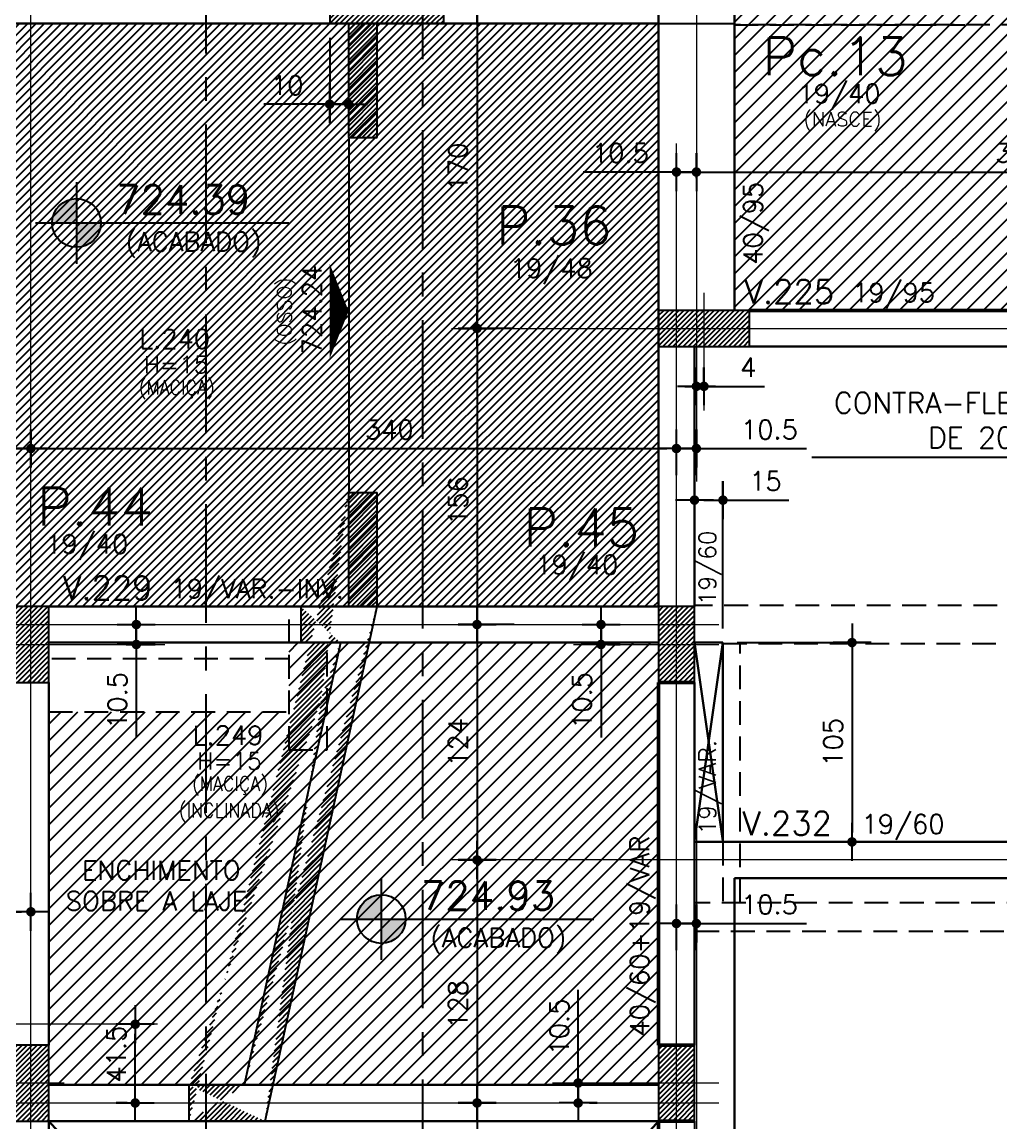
# Model space of a CAD drawing. Header units: inches. Extents: x 0 to 5940, y 0 to 4205.
# Drawn here: x 710 to 1226, y 1377 to 1956 of the extents above; entities that cross this region are included whole.
import ezdxf
from ezdxf.enums import TextEntityAlignment as Align

# ---------------------------------------------------------------- set-up
doc = ezdxf.new("R2010")
doc.units = ezdxf.units.IN
doc.header["$LTSCALE"] = 50
doc.header["$MEASUREMENT"] = 0
doc.linetypes.add('CENTER', pattern=[2, 1.25, -0.25, 0.25, -0.25])
doc.linetypes.add('HIDDEN', pattern=[0.375, 0.25, -0.125])
for name, color, linetype in [('ALVENARIA', 10, 'HIDDEN'), ('CONTRA-FLECHA', 152, 'Continuous'), ('CORTE-FORMA', 1, 'Continuous'), ('COTA', 6, 'Continuous'), ('FO-HACHURA_PILAR-CONT', 252, 'Continuous'), ('FO-TEXTO-LAJES', 152, 'Continuous'), ('FO-TEXTO-VIGAS', 3, 'Continuous'), ('HACHUR LAJE', 141, 'Continuous'), ('NIVEL', 3, 'Continuous'), ('NIVEL-ARQUITETURA', 3, 'Continuous'), ('P-C', 1, 'Continuous'), ('P-N', 5, 'Continuous'), ('PAREDE', 191, 'Continuous'), ('TEXTO', 3, 'Continuous')]:
    doc.layers.add(name, color=color, linetype=linetype)
for name, color, linetype, lineweight in [('FO-Eixos', 150, 'Continuous', 5), ('FO-Textos dos pilares', 3, 'Continuous', 20), ('FO-Vigas', 2, 'Continuous', 30), ('SEM LAJE', 8, 'Continuous', 30)]:
    doc.layers.add(name, color=color, linetype=linetype, lineweight=lineweight)
doc.styles.add('ROMANS', font='romans.shx')
doc.dimstyles.new('COTA_50', dxfattribs={"dimscale": 5, "dimtxt": 2, "dimasz": 1, "dimexe": 2, "dimexo": 1.5, "dimgap": 1, "dimtad": 1, "dimzin": 12, "dimdsep": 46, "dimtxsty": 'ROMANS', "dimblk1": 'COTA', "dimblk2": 'COTA', "dimsah": 1, "dimcen": -4, "dimdle": 1.5, "dimclrd": 6, "dimclre": 6, "dimclrt": 3, "dimadec": 0, "dimazin": 0, "dimtfac": 1, "dimtofl": 0, "dimtmove": 0, "dimatfit": 3, "dimldrblk": 'COTA', "dimfxl": 1, "dimtolj": 1, "dimtzin": 12, "dimarcsym": 0})
doc.dimstyles.new('NOTA', dxfattribs={"dimscale": 5, "dimtxt": 2, "dimasz": 2, "dimexe": 1.5, "dimexo": 2, "dimgap": 1, "dimtad": 1, "dimdec": 1, "dimzin": 12, "dimdsep": 46, "dimtxsty": 'ROMANS', "dimcen": 0.09, "dimclrd": 8, "dimclre": 8, "dimclrt": 3, "dimadec": 0, "dimazin": 0, "dimtfac": 1, "dimtdec": 1, "dimtofl": 0, "dimtmove": 0, "dimatfit": 3, "dimfxl": 1, "dimtolj": 1, "dimtzin": 12, "dimarcsym": 0})
pattern_1 = [(45, (-4652.459, 9121.8574), (-1.3258252, 1.3258252), [])]
pattern_2 = [(45, (-4662.459, 9121.8574), (-1.3258252, 1.3258252), [])]
pattern_3 = [(45, (-4662.459, 9121.8574), (-4.4194174, 4.4194174), [])]

# ---------------------------------------------------------------- blocks, each defined once
blk = doc.blocks.new('COTA')
at = {"layer": 'COTA'}
for p, q in [((0, -2), (0, 2)), ((2, 0), (-2, 0))]:
    blk.add_line(p, q, dxfattribs=at)
at = {"layer": 'COTA', "const_width": 0.5}
blk.add_lwpolyline([(-0.25, 0, 1), (0.25, 0, 1)], format="xyb", close=True, dxfattribs=at)
blk = doc.blocks.new('*D29')
at = {"layer": 'COTA', "color": 6, "lineweight": -2, "transparency": 16777216}
for p, q in [((872.17, 1947.71), (872.17, 1902.75)), ((867.17, 1912.75), (837.41, 1912.75)), ((882.17, 1917.12), (882.17, 1902.75)), ((887.17, 1912.75), (892.17, 1912.75))]:
    blk.add_line(p, q, dxfattribs=at)
at = {"layer": 'Defpoints', "color": 0, "transparency": 16777216}
for p in [(872.17, 1955.21), (882.17, 1924.62), (872.17, 1912.75)]:
    blk.add_point(p, dxfattribs=at)
at = {"layer": 'COTA', "color": 6, "lineweight": -2, "transparency": 16777216, "xscale": 5, "yscale": 5, "zscale": 5}
blk.add_blockref('COTA', (872.17, 1912.75), dxfattribs=at)
at = {"layer": 'COTA', "color": 6, "lineweight": -2, "transparency": 16777216, "xscale": 5, "yscale": 5, "zscale": 5, "rotation": 180}
blk.add_blockref('COTA', (882.17, 1912.75), dxfattribs=at)
at = {"layer": 'COTA', "color": 3, "transparency": 16777216, "insert": (849.79, 1922.75), "char_height": 10, "attachment_point": 5, "style": 'ROMANS'}
blk.add_mtext('\\A1;10', dxfattribs=at)
blk = doc.blocks.new('*D130')
at = {"layer": 'COTA', "color": 6, "lineweight": -2, "transparency": 16777216}
for p, q in [((1054.8, 1877.87), (1054.8, 1887.06)), ((1065.3, 1877.87), (1065.3, 1887.06)), ((1049.8, 1877.06), (1005.76, 1877.06)), ((1070.3, 1877.06), (1075.3, 1877.06))]:
    blk.add_line(p, q, dxfattribs=at)
at = {"layer": 'Defpoints', "color": 0, "transparency": 16777216}
for p in [(1054.8, 1877.06), (1054.8, 1870.37), (1065.3, 1870.37)]:
    blk.add_point(p, dxfattribs=at)
at = {"layer": 'COTA', "color": 6, "lineweight": -2, "transparency": 16777216, "xscale": 5, "yscale": 5, "zscale": 5}
blk.add_blockref('COTA', (1054.8, 1877.06), dxfattribs=at)
at = {"layer": 'COTA', "color": 6, "lineweight": -2, "transparency": 16777216, "xscale": 5, "yscale": 5, "zscale": 5, "rotation": 180}
blk.add_blockref('COTA', (1065.3, 1877.06), dxfattribs=at)
at = {"layer": 'COTA', "color": 3, "transparency": 16777216, "insert": (1025.28, 1887.06), "char_height": 10, "attachment_point": 5, "style": 'ROMANS'}
blk.add_mtext('\\A1;10.5', dxfattribs=at)
blk = doc.blocks.new('*D141')
at = {"layer": 'COTA', "color": 6, "lineweight": -2, "transparency": 16777216}
for p, q in [((544.77, 1479.49), (544.77, 1497.4)), ((714.8, 1479.49), (714.8, 1497.4)), ((549.77, 1487.4), (709.8, 1487.4))]:
    blk.add_line(p, q, dxfattribs=at)
at = {"layer": 'Defpoints', "color": 0, "transparency": 16777216}
for p in [(714.8, 1487.4), (544.77, 1471.99), (714.8, 1471.99)]:
    blk.add_point(p, dxfattribs=at)
at = {"layer": 'COTA', "color": 6, "lineweight": -2, "transparency": 16777216, "xscale": 5, "yscale": 5, "zscale": 5, "rotation": 180}
blk.add_blockref('COTA', (544.77, 1487.4), dxfattribs=at)
at = {"layer": 'COTA', "color": 6, "lineweight": -2, "transparency": 16777216, "xscale": 5, "yscale": 5, "zscale": 5}
blk.add_blockref('COTA', (714.8, 1487.4), dxfattribs=at)
at = {"layer": 'COTA', "color": 3, "transparency": 16777216, "insert": (598.39, 1497.4), "char_height": 10, "attachment_point": 5, "style": 'ROMANS'}
blk.add_mtext('\\A1;170', dxfattribs=at)
blk = doc.blocks.new('*D143')
at = {"layer": 'COTA', "color": 6, "lineweight": -2, "transparency": 16777216}
for p, q in [((714.8, 1723.47), (714.8, 1741.42)), ((1054.8, 1723.47), (1054.8, 1741.42)), ((719.8, 1731.42), (1049.8, 1731.42))]:
    blk.add_line(p, q, dxfattribs=at)
at = {"layer": 'Defpoints', "color": 0, "transparency": 16777216}
for p in [(1054.8, 1731.42), (714.8, 1715.97), (1054.8, 1715.97)]:
    blk.add_point(p, dxfattribs=at)
at = {"layer": 'COTA', "color": 6, "lineweight": -2, "transparency": 16777216, "xscale": 5, "yscale": 5, "zscale": 5, "rotation": 180}
blk.add_blockref('COTA', (714.8, 1731.42), dxfattribs=at)
at = {"layer": 'COTA', "color": 6, "lineweight": -2, "transparency": 16777216, "xscale": 5, "yscale": 5, "zscale": 5}
blk.add_blockref('COTA', (1054.8, 1731.42), dxfattribs=at)
at = {"layer": 'COTA', "color": 3, "transparency": 16777216, "insert": (903.58, 1741.42), "char_height": 10, "attachment_point": 5, "style": 'ROMANS'}
blk.add_mtext('\\A1;340', dxfattribs=at)
blk = doc.blocks.new('*D144')
at = {"layer": 'COTA', "color": 6, "lineweight": -2, "transparency": 16777216}
for p, q in [((1054.8, 1467.19), (1054.8, 1491.25)), ((1065.3, 1467.19), (1065.3, 1491.25)), ((1049.8, 1481.25), (1044.8, 1481.25)), ((1070.3, 1481.25), (1123.31, 1481.25))]:
    blk.add_line(p, q, dxfattribs=at)
at = {"layer": 'Defpoints', "color": 0, "transparency": 16777216}
for p in [(1065.3, 1481.25), (1054.8, 1459.69), (1065.3, 1459.69)]:
    blk.add_point(p, dxfattribs=at)
at = {"layer": 'COTA', "color": 6, "lineweight": -2, "transparency": 16777216, "xscale": 5, "yscale": 5, "zscale": 5}
blk.add_blockref('COTA', (1054.8, 1481.25), dxfattribs=at)
at = {"layer": 'COTA', "color": 6, "lineweight": -2, "transparency": 16777216, "xscale": 5, "yscale": 5, "zscale": 5, "rotation": 180}
blk.add_blockref('COTA', (1065.3, 1481.25), dxfattribs=at)
at = {"layer": 'COTA', "color": 3, "transparency": 16777216, "insert": (1103.78, 1491.25), "char_height": 10, "attachment_point": 5, "style": 'ROMANS'}
blk.add_mtext('\\A1;10.5', dxfattribs=at)
blk = doc.blocks.new('*D145')
at = {"layer": 'COTA', "color": 6, "lineweight": -2, "transparency": 16777216}
for p, q in [((593.77, 1731.46), (593.77, 1741.42)), ((714.8, 1731.46), (714.8, 1741.42)), ((598.77, 1731.42), (709.8, 1731.42))]:
    blk.add_line(p, q, dxfattribs=at)
at = {"layer": 'Defpoints', "color": 0, "transparency": 16777216}
for p in [(714.8, 1731.42), (593.77, 1723.96), (714.8, 1723.96)]:
    blk.add_point(p, dxfattribs=at)
at = {"layer": 'COTA', "color": 6, "lineweight": -2, "transparency": 16777216, "xscale": 5, "yscale": 5, "zscale": 5, "rotation": 180}
blk.add_blockref('COTA', (593.77, 1731.42), dxfattribs=at)
at = {"layer": 'COTA', "color": 6, "lineweight": -2, "transparency": 16777216, "xscale": 5, "yscale": 5, "zscale": 5}
blk.add_blockref('COTA', (714.8, 1731.42), dxfattribs=at)
at = {"layer": 'COTA', "color": 3, "transparency": 16777216, "insert": (654.29, 1741.42), "char_height": 10, "attachment_point": 5, "style": 'ROMANS'}
blk.add_mtext('\\A1;121', dxfattribs=at)
blk = doc.blocks.new('*D147')
at = {"layer": 'COTA', "color": 6, "lineweight": -2, "transparency": 16777216}
for p, q in [((1065.3, 1873.79), (1065.3, 1887.06)), ((1418.8, 1873.79), (1418.8, 1887.06)), ((1070.3, 1877.06), (1413.8, 1877.06))]:
    blk.add_line(p, q, dxfattribs=at)
at = {"layer": 'Defpoints', "color": 0, "transparency": 16777216}
for p in [(1418.8, 1877.06), (1065.3, 1866.29), (1418.8, 1866.29)]:
    blk.add_point(p, dxfattribs=at)
at = {"layer": 'COTA', "color": 6, "lineweight": -2, "transparency": 16777216, "xscale": 5, "yscale": 5, "zscale": 5, "rotation": 180}
blk.add_blockref('COTA', (1065.3, 1877.06), dxfattribs=at)
at = {"layer": 'COTA', "color": 6, "lineweight": -2, "transparency": 16777216, "xscale": 5, "yscale": 5, "zscale": 5}
blk.add_blockref('COTA', (1418.8, 1877.06), dxfattribs=at)
at = {"layer": 'COTA', "color": 3, "transparency": 16777216, "insert": (1242.05, 1887.06), "char_height": 10, "attachment_point": 5, "style": 'ROMANS'}
blk.add_mtext('\\A1;353.5', dxfattribs=at)
blk = doc.blocks.new('*D195')
at = {"layer": 'COTA', "color": 6, "lineweight": -2, "transparency": 16777216}
for p, q in [((961.34, 2074.21), (939.77, 2074.21)), ((949.77, 2069.21), (949.77, 1969.71)), ((961.34, 1964.71), (939.77, 1964.71))]:
    blk.add_line(p, q, dxfattribs=at)
at = {"layer": 'Defpoints', "color": 0, "transparency": 16777216}
for p in [(968.84, 2074.21), (949.77, 1964.71), (968.84, 1964.71)]:
    blk.add_point(p, dxfattribs=at)
at = {"layer": 'COTA', "color": 6, "lineweight": -2, "transparency": 16777216, "xscale": 5, "yscale": 5, "zscale": 5}
for p, rotation in [((949.77, 2074.21), 90), ((949.77, 1964.71), 270)]:
    blk.add_blockref('COTA', p, dxfattribs=dict(at, rotation=rotation))
at = {"layer": 'COTA', "color": 3, "transparency": 16777216, "insert": (939.77, 2019.46), "char_height": 10, "attachment_point": 5, "rotation": 90, "style": 'ROMANS'}
blk.add_mtext('\\A1;109.5', dxfattribs=at)
blk = doc.blocks.new('*D196')
at = {"layer": 'COTA', "color": 6, "lineweight": -2, "transparency": 16777216}
for p, q in [((960.33, 1964.71), (939.77, 1964.71)), ((949.77, 1959.71), (949.77, 1799.71)), ((960.33, 1794.71), (939.77, 1794.71))]:
    blk.add_line(p, q, dxfattribs=at)
at = {"layer": 'Defpoints', "color": 0, "transparency": 16777216}
for p in [(967.83, 1964.71), (949.77, 1794.71), (967.83, 1794.71)]:
    blk.add_point(p, dxfattribs=at)
at = {"layer": 'COTA', "color": 6, "lineweight": -2, "transparency": 16777216, "xscale": 5, "yscale": 5, "zscale": 5}
for p, rotation in [((949.77, 1964.71), 90), ((949.77, 1794.71), 270)]:
    blk.add_blockref('COTA', p, dxfattribs=dict(at, rotation=rotation))
at = {"layer": 'COTA', "color": 3, "transparency": 16777216, "insert": (939.77, 1879.71), "char_height": 10, "attachment_point": 5, "rotation": 90, "style": 'ROMANS'}
blk.add_mtext('\\A1;170', dxfattribs=at)
blk = doc.blocks.new('*D197')
at = {"layer": 'COTA', "color": 6, "lineweight": -2, "transparency": 16777216}
for p, q in [((969.32, 1794.71), (939.77, 1794.71)), ((949.77, 1789.71), (949.77, 1643.71)), ((969.32, 1638.71), (939.77, 1638.71))]:
    blk.add_line(p, q, dxfattribs=at)
at = {"layer": 'Defpoints', "color": 0, "transparency": 16777216}
for p in [(976.82, 1794.71), (949.77, 1638.71), (976.82, 1638.71)]:
    blk.add_point(p, dxfattribs=at)
at = {"layer": 'COTA', "color": 6, "lineweight": -2, "transparency": 16777216, "xscale": 5, "yscale": 5, "zscale": 5}
for p, rotation in [((949.77, 1794.71), 90), ((949.77, 1638.71), 270)]:
    blk.add_blockref('COTA', p, dxfattribs=dict(at, rotation=rotation))
at = {"layer": 'COTA', "color": 3, "transparency": 16777216, "insert": (939.77, 1703.95), "char_height": 10, "attachment_point": 5, "rotation": 90, "style": 'ROMANS'}
blk.add_mtext('\\A1;156', dxfattribs=at)
blk = doc.blocks.new('*D198')
at = {"layer": 'COTA', "color": 6, "lineweight": -2, "transparency": 16777216}
for p, q in [((952.6, 1638.71), (939.77, 1638.71)), ((949.77, 1633.71), (949.77, 1519.71)), ((952.6, 1514.71), (939.77, 1514.71))]:
    blk.add_line(p, q, dxfattribs=at)
at = {"layer": 'Defpoints', "color": 0, "transparency": 16777216}
for p in [(960.1, 1638.71), (949.77, 1514.71), (960.1, 1514.71)]:
    blk.add_point(p, dxfattribs=at)
at = {"layer": 'COTA', "color": 6, "lineweight": -2, "transparency": 16777216, "xscale": 5, "yscale": 5, "zscale": 5}
for p, rotation in [((949.77, 1638.71), 90), ((949.77, 1514.71), 270)]:
    blk.add_blockref('COTA', p, dxfattribs=dict(at, rotation=rotation))
at = {"layer": 'COTA', "color": 3, "transparency": 16777216, "insert": (939.77, 1576.71), "char_height": 10, "attachment_point": 5, "rotation": 90, "style": 'ROMANS'}
blk.add_mtext('\\A1;124', dxfattribs=at)
blk = doc.blocks.new('*D199')
at = {"layer": 'COTA', "color": 6, "lineweight": -2, "transparency": 16777216}
for p, q in [((958.89, 1514.71), (939.77, 1514.71)), ((949.77, 1509.71), (949.77, 1391.71)), ((958.89, 1386.71), (939.77, 1386.71))]:
    blk.add_line(p, q, dxfattribs=at)
at = {"layer": 'Defpoints', "color": 0, "transparency": 16777216}
for p in [(966.39, 1514.71), (949.77, 1386.71), (966.39, 1386.71)]:
    blk.add_point(p, dxfattribs=at)
at = {"layer": 'COTA', "color": 6, "lineweight": -2, "transparency": 16777216, "xscale": 5, "yscale": 5, "zscale": 5}
for p, rotation in [((949.77, 1514.71), 90), ((949.77, 1386.71), 270)]:
    blk.add_blockref('COTA', p, dxfattribs=dict(at, rotation=rotation))
at = {"layer": 'COTA', "color": 3, "transparency": 16777216, "insert": (939.77, 1438.64), "char_height": 10, "attachment_point": 5, "rotation": 90, "style": 'ROMANS'}
blk.add_mtext('\\A1;128', dxfattribs=at)
blk = doc.blocks.new('*D200')
at = {"layer": 'COTA', "color": 6, "lineweight": -2, "transparency": 16777216}
for p, q in [((765.58, 1428.17), (759.76, 1428.17)), ((769.76, 1391.71), (769.76, 1423.17)), ((765.58, 1386.71), (759.76, 1386.71))]:
    blk.add_line(p, q, dxfattribs=at)
at = {"layer": 'Defpoints', "color": 0, "transparency": 16777216}
for p in [(769.76, 1428.17), (773.08, 1428.17), (773.08, 1386.71)]:
    blk.add_point(p, dxfattribs=at)
at = {"layer": 'COTA', "color": 6, "lineweight": -2, "transparency": 16777216, "xscale": 5, "yscale": 5, "zscale": 5}
for p, rotation in [((769.76, 1428.17), 90), ((769.76, 1386.71), 270)]:
    blk.add_blockref('COTA', p, dxfattribs=dict(at, rotation=rotation))
at = {"layer": 'COTA', "color": 3, "transparency": 16777216, "insert": (759.76, 1412.43), "char_height": 10, "attachment_point": 5, "rotation": 90, "style": 'ROMANS'}
blk.add_mtext('\\A1;41.5', dxfattribs=at)
blk = doc.blocks.new('*D202')
at = {"layer": 'COTA', "color": 6, "lineweight": -2, "transparency": 16777216}
for p, q in [((954.33, 1386.71), (939.77, 1386.71)), ((949.77, 1381.71), (949.77, 1212.21)), ((954.33, 1207.21), (939.77, 1207.21))]:
    blk.add_line(p, q, dxfattribs=at)
at = {"layer": 'Defpoints', "color": 0, "transparency": 16777216}
for p in [(961.83, 1386.71), (949.77, 1207.21), (961.83, 1207.21)]:
    blk.add_point(p, dxfattribs=at)
at = {"layer": 'COTA', "color": 6, "lineweight": -2, "transparency": 16777216, "xscale": 5, "yscale": 5, "zscale": 5}
for p, rotation in [((949.77, 1386.71), 90), ((949.77, 1207.21), 270)]:
    blk.add_blockref('COTA', p, dxfattribs=dict(at, rotation=rotation))
at = {"layer": 'COTA', "color": 3, "transparency": 16777216, "insert": (939.77, 1296.96), "char_height": 10, "attachment_point": 5, "rotation": 90, "style": 'ROMANS'}
blk.add_mtext('\\A1;179.5', dxfattribs=at)
blk = doc.blocks.new('*D274')
at = {"layer": 'COTA', "color": 6, "lineweight": -2, "transparency": 16777216}
for p, q in [((770.33, 1643.71), (770.33, 1648.71)), ((764.97, 1638.71), (780.33, 1638.71)), ((764.97, 1628.21), (780.33, 1628.21)), ((770.33, 1623.21), (770.33, 1579.16))]:
    blk.add_line(p, q, dxfattribs=at)
at = {"layer": 'Defpoints', "color": 0, "transparency": 16777216}
for p in [(757.47, 1638.71), (757.47, 1628.21), (770.33, 1628.21)]:
    blk.add_point(p, dxfattribs=at)
at = {"layer": 'COTA', "color": 6, "lineweight": -2, "transparency": 16777216, "xscale": 5, "yscale": 5, "zscale": 5}
for p, rotation in [((770.33, 1638.71), 270), ((770.33, 1628.21), 90)]:
    blk.add_blockref('COTA', p, dxfattribs=dict(at, rotation=rotation))
at = {"layer": 'COTA', "color": 3, "transparency": 16777216, "insert": (760.33, 1598.68), "char_height": 10, "attachment_point": 5, "rotation": 90, "style": 'ROMANS'}
blk.add_mtext('\\A1;10.5', dxfattribs=at)
blk = doc.blocks.new('*D275')
at = {"layer": 'COTA', "color": 6, "lineweight": -2, "transparency": 16777216}
for p, q in [((1015.09, 1643.71), (1015.09, 1648.71)), ((1018.42, 1638.71), (1025.09, 1638.71)), ((1018.42, 1628.21), (1025.09, 1628.21)), ((1015.09, 1623.21), (1015.09, 1579.16))]:
    blk.add_line(p, q, dxfattribs=at)
at = {"layer": 'Defpoints', "color": 0, "transparency": 16777216}
for p in [(1010.92, 1638.71), (1010.92, 1628.21), (1015.09, 1628.21)]:
    blk.add_point(p, dxfattribs=at)
at = {"layer": 'COTA', "color": 6, "lineweight": -2, "transparency": 16777216, "xscale": 5, "yscale": 5, "zscale": 5}
for p, rotation in [((1015.09, 1638.71), 270), ((1015.09, 1628.21), 90)]:
    blk.add_blockref('COTA', p, dxfattribs=dict(at, rotation=rotation))
at = {"layer": 'COTA', "color": 3, "transparency": 16777216, "insert": (1005.09, 1598.68), "char_height": 10, "attachment_point": 5, "rotation": 90, "style": 'ROMANS'}
blk.add_mtext('\\A1;10.5', dxfattribs=at)
blk = doc.blocks.new('*D277')
at = {"layer": 'COTA', "color": 6, "lineweight": -2, "transparency": 16777216}
for p, q in [((1003.04, 1402.21), (1003.04, 1446.25)), ((1009.06, 1397.21), (1013.04, 1397.21)), ((1009.06, 1386.71), (1013.04, 1386.71)), ((1003.04, 1381.71), (1003.04, 1376.71))]:
    blk.add_line(p, q, dxfattribs=at)
at = {"layer": 'Defpoints', "color": 0, "transparency": 16777216}
for p in [(1001.56, 1397.21), (1003.04, 1397.21), (1001.56, 1386.71)]:
    blk.add_point(p, dxfattribs=at)
at = {"layer": 'COTA', "color": 6, "lineweight": -2, "transparency": 16777216, "xscale": 5, "yscale": 5, "zscale": 5}
for p, rotation in [((1003.04, 1397.21), 270), ((1003.04, 1386.71), 90)]:
    blk.add_blockref('COTA', p, dxfattribs=dict(at, rotation=rotation))
at = {"layer": 'COTA', "color": 3, "transparency": 16777216, "insert": (993.04, 1426.73), "char_height": 10, "attachment_point": 5, "rotation": 90, "style": 'ROMANS'}
blk.add_mtext('\\A1;10.5', dxfattribs=at)
blk = doc.blocks.new('*D354')
at = {"layer": 'COTA', "color": 6, "lineweight": -2, "transparency": 16777216}
for p, q in [((1065.3, 1764.81), (1065.3, 1774.18)), ((1069.3, 1764.81), (1069.3, 1774.18)), ((1060.3, 1764.18), (1055.3, 1764.18)), ((1069.3, 1764.18), (1101.23, 1764.18)), ((1074.3, 1764.18), (1079.3, 1764.18))]:
    blk.add_line(p, q, dxfattribs=at)
at = {"layer": 'Defpoints', "color": 0, "transparency": 16777216}
for p in [(1069.3, 1764.18), (1065.3, 1757.31), (1069.3, 1757.31)]:
    blk.add_point(p, dxfattribs=at)
at = {"layer": 'COTA', "color": 6, "lineweight": -2, "transparency": 16777216, "xscale": 5, "yscale": 5, "zscale": 5}
blk.add_blockref('COTA', (1065.3, 1764.18), dxfattribs=at)
at = {"layer": 'COTA', "color": 6, "lineweight": -2, "transparency": 16777216, "xscale": 5, "yscale": 5, "zscale": 5, "rotation": 180}
blk.add_blockref('COTA', (1069.3, 1764.18), dxfattribs=at)
at = {"layer": 'COTA', "color": 3, "transparency": 16777216, "insert": (1092.66, 1774.18), "char_height": 10, "attachment_point": 5, "style": 'ROMANS'}
blk.add_mtext('\\A1;4', dxfattribs=at)
blk = doc.blocks.new('*D406')
at = {"layer": 'COTA', "color": 6, "lineweight": -2, "transparency": 16777216}
for p, q in [((1054.8, 1717.36), (1054.8, 1741.42)), ((1065.3, 1717.36), (1065.3, 1741.42)), ((1049.8, 1731.42), (1044.8, 1731.42)), ((1070.3, 1731.42), (1123.31, 1731.42))]:
    blk.add_line(p, q, dxfattribs=at)
at = {"layer": 'Defpoints', "color": 0, "transparency": 16777216}
for p in [(1065.3, 1731.42), (1054.8, 1709.86), (1065.3, 1709.86)]:
    blk.add_point(p, dxfattribs=at)
at = {"layer": 'COTA', "color": 6, "lineweight": -2, "transparency": 16777216, "xscale": 5, "yscale": 5, "zscale": 5}
blk.add_blockref('COTA', (1054.8, 1731.42), dxfattribs=at)
at = {"layer": 'COTA', "color": 6, "lineweight": -2, "transparency": 16777216, "xscale": 5, "yscale": 5, "zscale": 5, "rotation": 180}
blk.add_blockref('COTA', (1065.3, 1731.42), dxfattribs=at)
at = {"layer": 'COTA', "color": 3, "transparency": 16777216, "insert": (1103.78, 1741.42), "char_height": 10, "attachment_point": 5, "style": 'ROMANS'}
blk.add_mtext('\\A1;10.5', dxfattribs=at)
blk = doc.blocks.new('*D407')
at = {"layer": 'COTA', "color": 6, "lineweight": -2, "transparency": 16777216}
for p, q in [((1064.3, 1675.55), (1064.3, 1714.25)), ((1079.3, 1636.71), (1079.3, 1714.25)), ((1059.3, 1704.25), (1054.3, 1704.25)), ((1084.3, 1704.25), (1114.07, 1704.25))]:
    blk.add_line(p, q, dxfattribs=at)
at = {"layer": 'Defpoints', "color": 0, "transparency": 16777216}
for p in [(1079.3, 1704.25), (1064.3, 1668.05), (1079.3, 1629.21)]:
    blk.add_point(p, dxfattribs=at)
at = {"layer": 'COTA', "color": 6, "lineweight": -2, "transparency": 16777216, "xscale": 5, "yscale": 5, "zscale": 5}
blk.add_blockref('COTA', (1064.3, 1704.25), dxfattribs=at)
at = {"layer": 'COTA', "color": 6, "lineweight": -2, "transparency": 16777216, "xscale": 5, "yscale": 5, "zscale": 5, "rotation": 180}
blk.add_blockref('COTA', (1079.3, 1704.25), dxfattribs=at)
at = {"layer": 'COTA', "color": 3, "transparency": 16777216, "insert": (1101.68, 1714.25), "char_height": 10, "attachment_point": 5, "style": 'ROMANS'}
blk.add_mtext('\\A1;15', dxfattribs=at)
blk = doc.blocks.new('*D408')
at = {"layer": 'COTA', "color": 6, "lineweight": -2, "transparency": 16777216}
for p, q in [((1086.8, 1629.21), (1157.27, 1629.21)), ((1147.27, 1624.21), (1147.27, 1529.21)), ((1135.61, 1524.21), (1157.27, 1524.21))]:
    blk.add_line(p, q, dxfattribs=at)
at = {"layer": 'Defpoints', "color": 0, "transparency": 16777216}
for p in [(1079.3, 1629.21), (1128.11, 1524.21), (1147.27, 1524.21)]:
    blk.add_point(p, dxfattribs=at)
at = {"layer": 'COTA', "color": 6, "lineweight": -2, "transparency": 16777216, "xscale": 5, "yscale": 5, "zscale": 5}
for p, rotation in [((1147.27, 1629.21), 90), ((1147.27, 1524.21), 270)]:
    blk.add_blockref('COTA', p, dxfattribs=dict(at, rotation=rotation))
at = {"layer": 'COTA', "color": 3, "transparency": 16777216, "insert": (1137.27, 1576.71), "char_height": 10, "attachment_point": 5, "rotation": 90, "style": 'ROMANS'}
blk.add_mtext('\\A1;105', dxfattribs=at)

msp = doc.modelspace()

# ---------------------------------------------------------------- hatches: boundary and pattern name
at = {"layer": 'CORTE-FORMA'}
h = msp.add_hatch(dxfattribs=at)
h.set_pattern_fill('ANSI31', color=70, scale=15)
h.set_pattern_definition(pattern_2)
h.paths.add_polyline_path([(897.174, 1955.207), (932.174, 1955.207), (932.174, 1974.207), (887.174, 1974.207), (887.174, 2049.207), (932.174, 2049.207), (932.174, 2099.207), (887.174, 2099.207), (887.174, 2159.207), (872.174, 2159.207), (872.174, 1955.207), (882.174, 1955.207), (882.174, 1895.207), (897.174, 1895.207)])
h = msp.add_hatch(dxfattribs=at)
h.set_pattern_fill('ANSI31', color=70, scale=15)
h.set_pattern_definition(pattern_2)
edge = h.paths.add_edge_path()
edge.add_line((857.174, 1629.207), (877.975, 1629.207))
edge.add_line((857.174, 1648.207), (882.174, 1648.207))
edge.add_line((857.174, 1629.207), (857.174, 1648.207))
edge.add_line((897.174, 1648.207), (897.174, 1708.207))
edge.add_line((882.174, 1648.207), (882.174, 1708.207))
edge.add_line((838.174, 1377.207), (897.165, 1648.207))
edge.add_line((827.256, 1396.207), (877.975, 1629.207))
edge.add_line((798.174, 1396.207), (827.256, 1396.207))
edge.add_line((798.174, 1377.207), (798.174, 1396.207))
edge.add_line((838.174, 1377.207), (798.174, 1377.207))
edge.add_line((882.174, 1708.207), (897.174, 1708.207))
at = {"layer": 'FO-HACHURA_PILAR-CONT'}
h = msp.add_hatch(dxfattribs=at)
h.set_pattern_fill('ANSI31', color=256, scale=15)
h.set_pattern_definition([(45, (-4340.959, 9121.8574), (-1.3258252, 1.3258252), [])])
h.paths.add_polyline_path([(1093.304, 1785.207), (1093.304, 1794.707), (1093.304, 1804.207), (1069.304, 1804.207), (1045.304, 1804.207), (1045.304, 1794.707), (1045.304, 1785.207), (1069.304, 1785.207)])
h = msp.add_hatch(dxfattribs=at)
h.set_pattern_fill('ANSI31', color=256, scale=15)
h.set_pattern_definition(pattern_1)
h.paths.add_polyline_path([(724.304, 1648.207), (714.804, 1648.207), (705.304, 1648.207), (705.304, 1628.207), (705.304, 1608.207), (714.804, 1608.207), (724.304, 1608.207), (724.304, 1628.207)])
h = msp.add_hatch(dxfattribs=at)
h.set_pattern_fill('ANSI31', color=256, scale=15)
h.set_pattern_definition(pattern_2)
h.paths.add_polyline_path([(1064.304, 1648.207), (1054.804, 1648.207), (1045.304, 1648.207), (1045.304, 1628.207), (1045.304, 1608.207), (1054.804, 1608.207), (1064.304, 1608.207), (1064.304, 1628.207)])
h = msp.add_hatch(dxfattribs=at)
h.set_pattern_fill('ANSI31', color=256, scale=15)
h.set_pattern_definition(pattern_1)
h.paths.add_polyline_path([(705.304, 1377.207), (714.804, 1377.207), (724.304, 1377.207), (724.304, 1397.207), (724.304, 1417.207), (714.804, 1417.207), (705.304, 1417.207), (705.304, 1397.207)])
h = msp.add_hatch(dxfattribs=at)
h.set_pattern_fill('ANSI31', color=256, scale=15)
h.set_pattern_definition(pattern_2)
h.paths.add_polyline_path([(1064.304, 1417.207), (1054.804, 1417.207), (1045.304, 1417.207), (1045.304, 1397.207), (1045.304, 1377.207), (1054.804, 1377.207), (1064.304, 1377.207), (1064.304, 1397.207)])
at = {"layer": 'HACHUR LAJE'}
h = msp.add_hatch(dxfattribs=at)
h.set_pattern_fill('ANSI31', color=256, scale=50)
h.set_pattern_definition(pattern_3)
h.paths.add_polyline_path([(1094.454, 2049.207), (1085.304, 2049.207), (1085.304, 1804.207), (1398.754, 1804.207), (2279.304, 1804.207), (2478.304, 1804.207), (2632.804, 1804.207), (2632.804, 2049.207)])
h = msp.add_hatch(dxfattribs=at)
h.set_pattern_fill('ANSI31', color=21, scale=25)
h.set_pattern_definition([(45, (-4662.459, 9121.8574), (-2.2097087, 2.2097087), [])])
h.paths.add_polyline_path([(1045.304, 1955.207), (603.27, 1955.207), (603.27, 1648.207), (1045.304, 1648.207)])
h = msp.add_hatch(dxfattribs=at)
h.set_pattern_fill('ANSI31', color=253, scale=50)
h.set_pattern_definition(pattern_3)
h.paths.add_polyline_path([(1045.304, 1608.207), (1045.304, 1628.207), (1045.304, 1629.207), (850.77, 1629.207), (850.77, 1592.672), (724.304, 1592.672), (724.304, 1417.207), (724.304, 1397.207), (724.304, 1396.207), (1045.304, 1396.207), (1045.304, 1397.207), (1045.304, 1417.207)])
at = {"layer": 'NIVEL-ARQUITETURA'}
h = msp.add_hatch(color=1, dxfattribs=at)
h.paths.add_polyline_path([(750.685, 1845.346), (751.661, 1850.254), (738.836, 1850.254), (738.836, 1841.325), (744.155, 1838.681), (747.904, 1841.186)])
h.paths.add_polyline_path([(738.836, 1841.325), (738.836, 1837.429), (743.744, 1838.406), (744.155, 1838.681)])
h.paths.add_polyline_path([(738.836, 1863.079), (733.928, 1862.103), (729.767, 1859.323), (726.987, 1855.162), (726.011, 1850.254), (738.836, 1850.254)])
h = msp.add_hatch(color=1, dxfattribs=at)
h.paths.add_polyline_path([(911.207, 1478.677), (912.184, 1483.585), (899.359, 1483.585), (899.359, 1474.657), (904.678, 1472.012), (908.427, 1474.517)])
h.paths.add_polyline_path([(899.359, 1474.657), (899.359, 1470.76), (904.266, 1471.737), (904.678, 1472.012)])
h.paths.add_polyline_path([(899.359, 1496.41), (894.451, 1495.434), (890.29, 1492.654), (887.51, 1488.493), (886.534, 1483.585), (899.359, 1483.585)])

# ---------------------------------------------------------------- linework, layer by layer
at = {"layer": 'ALVENARIA'}
for p, q in [((1857.27, 1954.672), (1085.304, 1954.672)), ((850.77, 1572.672), (850.77, 1648.207)), ((1088.304, 1492.181), (1088.304, 1628.733)), ((850.77, 1620.672), (724.304, 1620.672)), ((724.304, 1592.672), (850.77, 1592.672)), ((1064.304, 1377.207), (1064.304, 1214.67))]:
    msp.add_line(p, q, dxfattribs=at)
at = {"layer": 'ALVENARIA', "flags": 128}
for points in [[(1085.304, 1954.672), (1206.77, 1954.672)], [(1298.771, 1648.672), (1064.77, 1648.672)], [(870.77, 1592.672), (870.77, 1628.672)], [(1079.304, 1628.672), (1278.771, 1628.672)], [(870.77, 1572.672), (870.77, 1592.672)], [(850.77, 1572.672), (870.77, 1572.672)], [(1079.304, 1524.207), (1079.304, 1492.172)], [(1278.771, 1492.172), (1064.77, 1492.172)], [(1064.77, 1477.172), (1314.77, 1477.172)]]:
    msp.add_lwpolyline(points, dxfattribs=at)
at = {"layer": 'CORTE-FORMA'}
for p, q in [((872.174, 2159.207), (872.174, 1955.207)), ((932.174, 1974.207), (932.174, 1955.207)), ((882.174, 1955.207), (872.174, 1955.207)), ((882.174, 1895.207), (882.174, 1955.207)), ((897.174, 1895.207), (897.174, 1955.207)), ((897.174, 1955.207), (932.174, 1955.207)), ((882.174, 1648.207), (882.174, 1708.207)), ((897.174, 1648.207), (897.174, 1708.207)), ((838.174, 1377.207), (897.165, 1648.207)), ((857.174, 1648.207), (882.174, 1648.207)), ((857.174, 1629.207), (857.174, 1648.207)), ((827.256, 1396.207), (877.975, 1629.207)), ((857.174, 1629.207), (877.975, 1629.207)), ((798.174, 1377.207), (798.174, 1396.207)), ((798.174, 1396.207), (827.256, 1396.207)), ((838.174, 1377.207), (798.174, 1377.207))]:
    msp.add_line(p, q, dxfattribs=at)
at = {"layer": 'CORTE-FORMA', "color": 8}
msp.add_line((882.174, 1895.207), (882.174, 1708.207), dxfattribs=at)
at = {"layer": 'CORTE-FORMA', "color": 70}
for p, q in [((882.174, 1895.207), (897.174, 1895.207)), ((882.174, 1708.207), (897.174, 1708.207))]:
    msp.add_line(p, q, dxfattribs=at)
at = {"layer": 'FO-Eixos'}
for p, q in [((714.804, 332.413), (714.804, 2199.325)), ((1065.304, 2199.325), (1065.304, 1714.002)), ((1054.804, 1366.185), (1054.804, 1892.065)), ((1069.304, 1813.427), (1069.304, 1751.515)), ((936.293, 1794.707), (3542.289, 1794.707)), ((219.571, 1638.707), (1077.152, 1638.707)), ((698.74, 1628.207), (785.388, 1628.207)), ((1000.633, 1628.207), (1077.152, 1628.207)), ((1065.304, 1530.382), (1065.304, 919.124)), ((2266.811, 1514.707), (935.768, 1514.707)), ((781.489, 1428.173), (219.571, 1428.173)), ((732.404, 1397.207), (686.604, 1397.207)), ((1077.152, 1397.207), (989.459, 1397.207)), ((686.604, 1386.707), (1077.152, 1386.707))]:
    msp.add_line(p, q, dxfattribs=at)
at = {"layer": 'FO-Vigas'}
for p, q in [((1085.304, 1804.207), (1085.304, 2099.207)), ((1045.304, 1648.207), (1045.304, 2049.207)), ((377.663, 1955.207), (1045.304, 1955.207)), ((1064.304, 1648.207), (1064.304, 1785.207)), ((1093.304, 1785.207), (1547.804, 1785.207)), ((724.304, 1648.207), (1045.304, 1648.207)), ((724.304, 1629.207), (1045.304, 1629.207)), ((724.304, 1417.207), (724.304, 1608.207)), ((1045.304, 1417.207), (1045.304, 1608.207)), ((1064.304, 1417.207), (1064.304, 1608.207)), ((1064.304, 1524.207), (1547.804, 1524.207)), ((1085.304, 1505.207), (1409.304, 1505.207)), ((1085.304, 1239.707), (1085.304, 1505.207)), ((724.304, 1396.207), (1045.304, 1396.207)), ((724.304, 1377.207), (1045.304, 1377.207)), ((724.304, 982.707), (724.304, 1377.207)), ((1045.304, 1224.657), (1045.304, 1377.207))]:
    msp.add_line(p, q, dxfattribs=at)
at = {"layer": 'FO-Vigas', "flags": 128}
for points in [[(1064.304, 1629.207), (1079.304, 1629.207)], [(1079.304, 1629.207), (1079.304, 1524.742)]]:
    msp.add_lwpolyline(points, dxfattribs=at)
at = {"layer": 'NIVEL', "color": 1}
msp.add_lwpolyline([(882.174, 1803.745, 0, 50, 0), (872.174, 1803.745, 50, 50, 0)], format="xyseb", dxfattribs=at)
at = {"layer": 'NIVEL-ARQUITETURA', "color": 1}
for p, q in [((738.836, 1871.797), (738.836, 1828.712)), ((717.293, 1850.254), (850.709, 1850.254)), ((899.359, 1505.128), (899.359, 1462.043)), ((877.816, 1483.585), (1011.231, 1483.585))]:
    msp.add_line(p, q, dxfattribs=at)
for centre in [(738.836, 1850.254), (899.359, 1483.585)]:
    msp.add_circle(centre, 12.825, dxfattribs=at)
at = {"layer": 'P-C'}
for points in [[(1093.304, 1785.207), (1093.304, 1794.707), (1093.304, 1804.207), (1069.304, 1804.207), (1045.304, 1804.207), (1045.304, 1794.707), (1045.304, 1785.207), (1069.304, 1785.207), (1093.304, 1785.207)], [(724.304, 1648.207), (714.804, 1648.207), (705.304, 1648.207), (705.304, 1628.207), (705.304, 1608.207), (714.804, 1608.207), (724.304, 1608.207), (724.304, 1628.207), (724.304, 1648.207)], [(1064.304, 1648.207), (1054.804, 1648.207), (1045.304, 1648.207), (1045.304, 1628.207), (1045.304, 1608.207), (1054.804, 1608.207), (1064.304, 1608.207), (1064.304, 1628.207), (1064.304, 1648.207)], [(705.304, 1377.207), (714.804, 1377.207), (724.304, 1377.207), (724.304, 1397.207), (724.304, 1417.207), (714.804, 1417.207), (705.304, 1417.207), (705.304, 1397.207), (705.304, 1377.207)], [(1064.304, 1417.207), (1054.804, 1417.207), (1045.304, 1417.207), (1045.304, 1397.207), (1045.304, 1377.207), (1054.804, 1377.207), (1064.304, 1377.207), (1064.304, 1397.207), (1064.304, 1417.207)]]:
    msp.add_lwpolyline(points, close=True, dxfattribs=at)
at = {"layer": 'P-N'}
msp.add_lwpolyline([(1045.304, 1955.172), (1045.304, 1974.172), (1085.304, 1974.172), (1085.304, 1955.172)], close=True, dxfattribs=at)
at = {"layer": 'PAREDE', "color": 50, "linetype": 'Continuous', "lineweight": 50}
for p, q in [((1093.304, 1804.207), (1827.304, 1804.207)), ((1045.304, 1417.207), (1045.304, 1608.207)), ((1045.304, 1608.207), (1064.304, 1608.207)), ((1045.304, 1417.207), (1064.304, 1417.207)), ((1045.304, 1214.67), (1045.304, 1377.207)), ((1045.304, 1377.207), (1064.304, 1377.207))]:
    msp.add_line(p, q, dxfattribs=at)
at = {"layer": 'SEM LAJE'}
for p, q in [((1064.304, 1524.742), (1079.304, 1629.207)), ((1064.304, 1629.207), (1079.304, 1524.742)), ((1045.304, 1377.207), (724.304, 1017.707))]:
    msp.add_line(p, q, dxfattribs=at)
at = {"layer": 'SEM LAJE', "linetype": 'HIDDEN'}
msp.add_line((724.304, 1377.207), (1045.304, 1017.707), dxfattribs=at)
at = {"layer": 'TEXTO', "color": 8, "linetype": 'CENTER'}
for p, q in [((807.174, 439.564), (807.174, 3797.333)), ((921.174, 1336.564), (921.174, 2254.064))]:
    msp.add_line(p, q, dxfattribs=at)

# ---------------------------------------------------------------- texts
at = {"layer": 'CONTRA-FLECHA', "insert": (1260.784, 1746.3), "char_height": 11, "attachment_point": 6, "style": 'ROMANS'}
msp.add_mtext('{\\Fromans.shx;CONTRA-FLECHA\\PDE 20mm}', dxfattribs=at)
at = {"layer": 'FO-TEXTO-LAJES', "style": 'ROMANS'}
for s, p in [('L.240', (771.925, 1784.167)), ('L.249', (800.021, 1575.393))]:
    msp.add_text(s, height=10, dxfattribs=at).set_placement(p)
at = {"layer": 'FO-TEXTO-LAJES', "color": 3, "style": 'ROMANS'}
for p in [(774.352, 1771.086), (802.448, 1562.312)]:
    msp.add_text('H=15', height=9, dxfattribs=at).set_placement(p)
at = {"layer": 'FO-TEXTO-LAJES', "color": 4, "style": 'ROMANS', "width": 0.9}
for s, p in [('(MACIÇA)', (771.606, 1759.868)), ('(MACIÇA)', (799.702, 1551.094)), ('(INCLINADA)', (792.702, 1537.094))]:
    msp.add_text(s, height=7.5, dxfattribs=at).set_placement(p)
at = {"layer": 'FO-TEXTO-VIGAS', "style": 'ROMANS'}
for s, height, p in [('40/95', 10, (1100.118, 1828.226)), ('19/60', 9, (1075.612, 1648.91)), ('19/VAR.', 9, (1075.612, 1528.153)), ('40/60+19/VAR', 10, (1040.423, 1421.741))]:
    msp.add_text(s, height=height, rotation=90, dxfattribs=at).set_placement(p)
at = {"layer": 'FO-TEXTO-VIGAS', "color": 1, "style": 'ROMANS'}
for s, p in [('V.225', (1090.707, 1807.774)), ('V.229', (731.719, 1651.774)), ('V.232', (1089.573, 1527.774))]:
    msp.add_text(s, height=12.5, dxfattribs=at).set_placement(p)
at = {"layer": 'FO-TEXTO-VIGAS', "style": 'ROMANS'}
for s, p in [('19/95', (1147.315, 1808.594)), ('19/VAR.-INV.', (788.327, 1652.594)), ('19/60', (1152.31, 1528.594))]:
    msp.add_text(s, height=10, dxfattribs=at).set_placement(p)
at = {"layer": 'FO-Textos dos pilares', "color": 1, "style": 'ROMANS'}
for s, p in [('Pc.13', (1100.284, 1928.001)), ('P.36', (959.885, 1838.903)), ('P.44', (718.269, 1690.797)), ('P.45', (974.387, 1679.858))]:
    msp.add_text(s, height=20, dxfattribs=at).set_placement(p)
at = {"layer": 'FO-Textos dos pilares', "color": 3, "style": 'ROMANS'}
for s, p in [('19/40', (1118.6, 1913.308)), ('19/48', (966.992, 1821.401)), ('19/40', (722.387, 1676.105)), ('19/40', (980.49, 1665.166))]:
    msp.add_text(s, height=10, dxfattribs=at).set_placement(p)
at = {"layer": 'FO-Textos dos pilares', "color": 4, "style": 'ROMANS'}
msp.add_text('(NASCE)', height=7.5, dxfattribs=at).set_placement((1121.611, 1901.141))
at = {"layer": 'NIVEL', "color": 3, "style": 'ROMANS'}
msp.add_text('724.24', height=10, rotation=90, dxfattribs=at).set_placement((867.821, 1804.633), align=Align.CENTER)
at = {"layer": 'NIVEL', "color": 4, "style": 'ROMANS'}
msp.add_text('(OSSO)', height=7.5, rotation=90, dxfattribs=at).set_placement((852.017, 1803.641), align=Align.CENTER)
at = {"layer": 'NIVEL-ARQUITETURA', "color": 1, "style": 'ROMANS'}
for s, p in [('724.39', (759.691, 1855.114)), ('724.93', (920.213, 1488.445))]:
    msp.add_text(s, height=15, dxfattribs=at).set_placement(p)
at = {"layer": 'NIVEL-ARQUITETURA', "color": 3, "style": 'ROMANS'}
for p in [(800.45, 1835.376), (960.972, 1468.707)]:
    msp.add_text('(ACABADO)', height=10, dxfattribs=at).set_placement(p, align=Align.CENTER)
at = {"layer": 'TEXTO', "color": 3, "style": 'ROMANS'}
for s, p in [('ENCHIMENTO ', (741.697, 1504.314)), ('SOBRE A LAJE', (733.1, 1488.118))]:
    msp.add_text(s, height=10, dxfattribs=at).set_placement(p)

# ---------------------------------------------------------------- dimensions: what is measured, and where the dimension line sits
at = {"layer": 'COTA'}
for base, p1, p2, picture, middle in [((949.773, 1964.707), (968.845, 2074.207), (968.845, 1964.707), '*D195', (939.773, 2019.457)), ((949.773, 1794.707), (967.827, 1964.707), (967.827, 1794.707), '*D196', (939.773, 1879.707)), ((770.332, 1628.207), (757.475, 1638.707), (757.475, 1628.207), '*D274', (760.332, 1598.683)), ((949.773, 1514.707), (960.103, 1638.707), (960.103, 1514.707), '*D198', (939.773, 1576.707)), ((1015.09, 1628.207), (1010.919, 1638.707), (1010.919, 1628.207), '*D275', (1005.09, 1598.683)), ((1147.266, 1524.207), (1079.304, 1629.207), (1128.112, 1524.207), '*D408', (1137.266, 1576.707)), ((1003.042, 1397.207), (1001.557, 1386.707), (1001.557, 1397.207), '*D277', (993.042, 1426.731)), ((949.773, 1207.207), (961.835, 1386.707), (961.835, 1207.207), '*D202', (939.773, 1296.957))]:
    dim = msp.add_linear_dim(base=base, p1=p1, p2=p2, angle=90, dimstyle='COTA_50', dxfattribs=at)
    dim.commit()
    dim.dimension.update_dxf_attribs({"geometry": picture, "text_midpoint": middle})
for base, p1, p2, picture, middle in [((872.174, 1912.749), (882.174, 1924.62), (872.174, 1955.207), '*D29', (849.793, 1922.749)), ((1054.804, 1877.065), (1065.304, 1870.371), (1054.804, 1870.371), '*D130', (1025.28, 1887.065)), ((1418.804, 1877.065), (1065.304, 1866.293), (1418.804, 1866.293), '*D147', (1242.054, 1887.065)), ((1079.304, 1704.25), (1064.304, 1668.046), (1079.304, 1629.207), '*D407', (1101.685, 1714.25))]:
    dim = msp.add_linear_dim(base=base, p1=p1, p2=p2, dimstyle='COTA_50', dxfattribs=at)
    dim.commit()
    dim.dimension.update_dxf_attribs({"geometry": picture, "text_midpoint": middle})
for base, p1, p2, picture, middle in [((949.773, 1638.707), (976.818, 1794.707), (976.818, 1638.707), '*D197', (949.773, 1703.951)), ((949.773, 1386.707), (966.393, 1514.707), (966.393, 1386.707), '*D199', (949.773, 1438.642))]:
    dim = msp.add_linear_dim(base=base, p1=p1, p2=p2, angle=90, dimstyle='COTA_50', dxfattribs=at)
    dim.commit()
    dim.dimension.update_dxf_attribs({"geometry": picture, "text_midpoint": middle, "dimtype": 160})
for base, p1, p2, picture, middle in [((1069.304, 1764.178), (1065.304, 1757.312), (1069.304, 1757.312), '*D354', (1092.663, 1764.178)), ((1054.804, 1731.422), (714.804, 1715.974), (1054.804, 1715.974), '*D143', (903.583, 1731.422)), ((1065.304, 1731.422), (1054.804, 1709.865), (1065.304, 1709.865), '*D406', (1103.784, 1731.422)), ((1065.304, 1481.245), (1054.804, 1459.689), (1065.304, 1459.689), '*D144', (1103.784, 1481.245))]:
    dim = msp.add_linear_dim(base=base, p1=p1, p2=p2, dimstyle='COTA_50', dxfattribs=at)
    dim.commit()
    dim.dimension.update_dxf_attribs({"geometry": picture, "text_midpoint": middle, "dimtype": 160})
dim = msp.add_linear_dim(base=(714.804, 1731.422), p1=(593.77, 1723.959), p2=(714.804, 1723.959), dimstyle='COTA_50', override={"dimdec": 0}, dxfattribs=at)
dim.commit()
dim.dimension.update_dxf_attribs({"geometry": '*D145', "text_midpoint": (654.287, 1741.422)})
dim = msp.add_linear_dim(base=(714.804, 1487.402), p1=(544.77, 1471.99), p2=(714.804, 1471.99), dimstyle='COTA_50', override={"dimdec": 0}, dxfattribs=at)
dim.commit()
dim.dimension.update_dxf_attribs({"geometry": '*D141', "text_midpoint": (598.393, 1487.402), "dimtype": 160})
dim = msp.add_linear_dim(base=(769.756, 1428.173), p1=(773.079, 1386.707), p2=(773.079, 1428.173), angle=90, dimstyle='COTA_50', override={"dimdec": 1}, dxfattribs=at)
dim.commit()
dim.dimension.update_dxf_attribs({"geometry": '*D200', "text_midpoint": (769.756, 1412.433), "dimtype": 160})

# ---------------------------------------------------------------- leaders
at = {"layer": 'CONTRA-FLECHA', "color": 8, "annotation_type": 0, "has_hookline": 1, "hookline_direction": 1, "text_width": 134.619}
msp.add_leader([(1414.859, 1794.581), (1275.784, 1726.633), (1265.784, 1726.633)], dimstyle='NOTA', dxfattribs=at)

doc.saveas('drawing.dxf')
